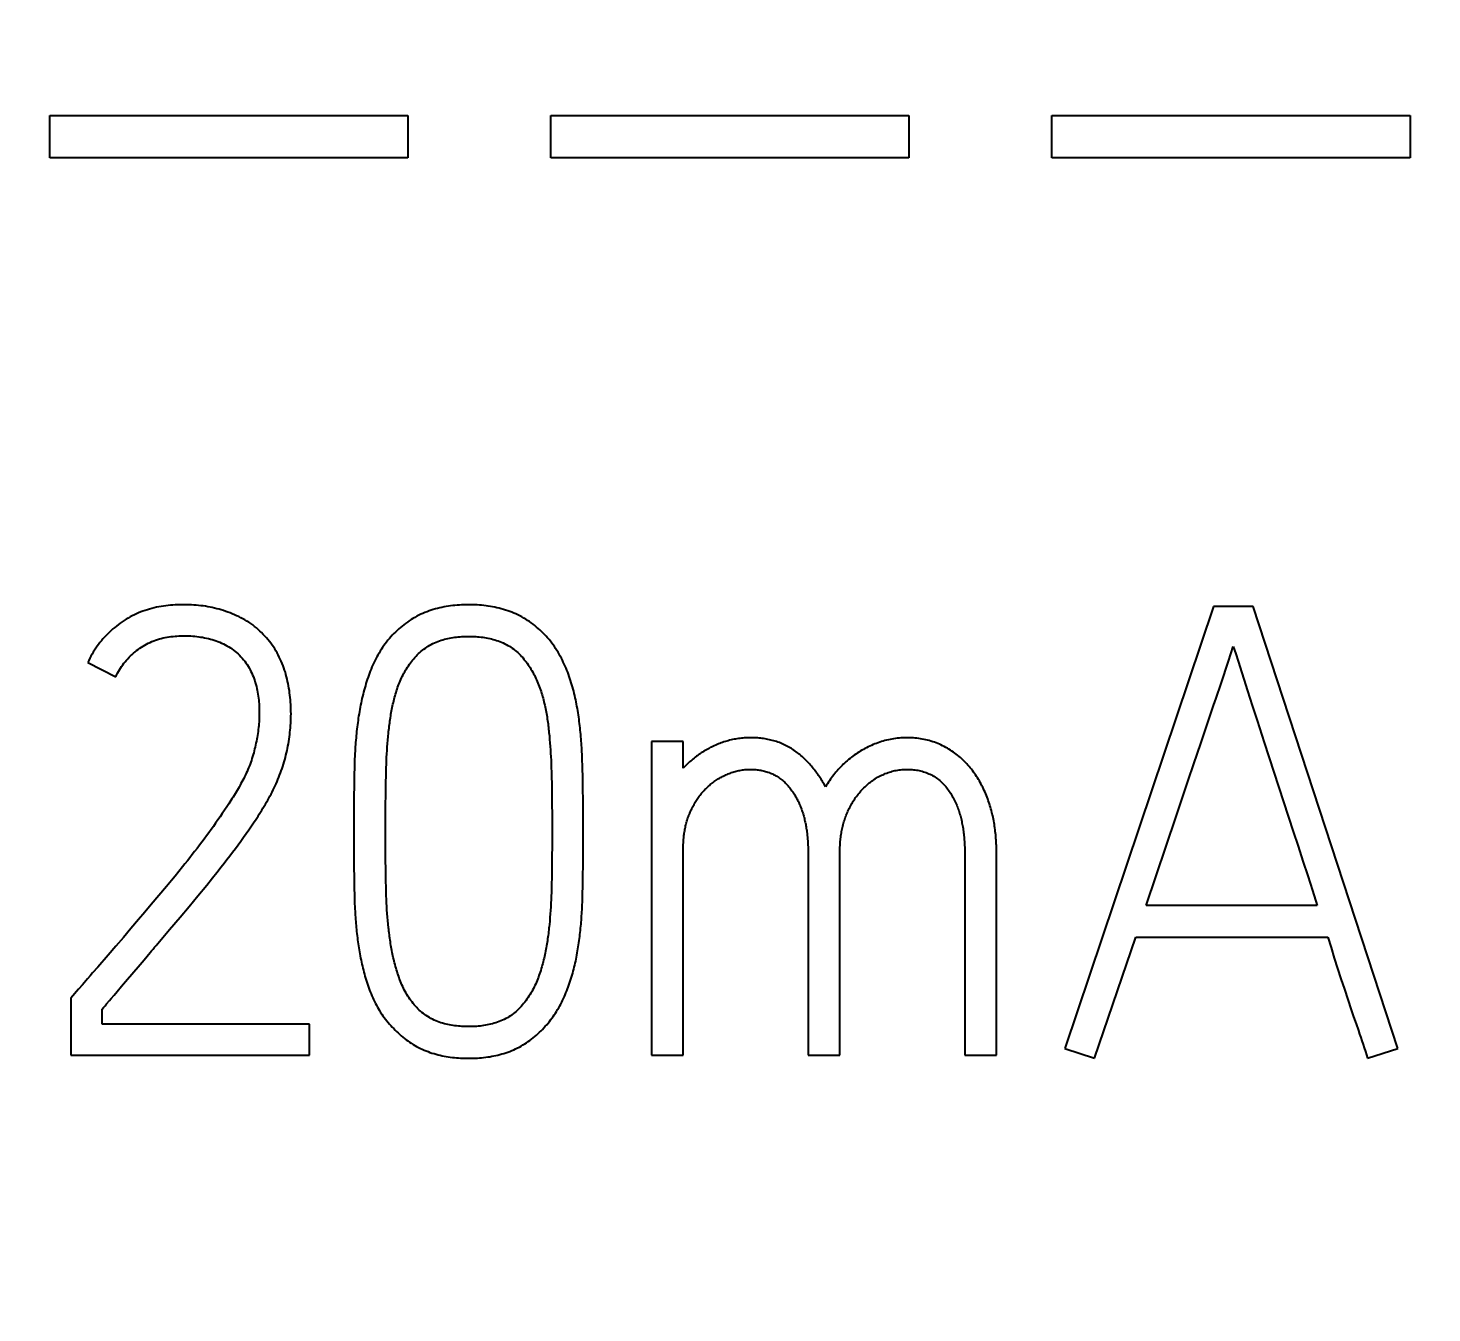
# Model space of a CAD drawing. Extents: x 0 to 420, y 0 to 297.
# Drawn here: x 135.47 to 140.8, y 157.36 to 162.24 of the extents above; entities that cross this region are included whole.
import ezdxf
from ezdxf.enums import TextEntityAlignment as Align

# ---------------------------------------------------------------- set-up
doc = ezdxf.new("R2010")
doc.units = 0
doc.header["$LTSCALE"] = 23.1
for name, color, linetype in [('10000_FRONT', 7, 'CONTINUOUS'), ('10100_DIM_FRONT', 7, 'CONTINUOUS'), ('10500_FRONT_LABELING', 7, 'CONTINUOUS')]:
    doc.layers.add(name, color=color, linetype=linetype)
doc.dimstyles.get("Standard").update_dxf_attribs({"dimtxt": 2.5, "dimasz": 2.5, "dimexe": 1.25, "dimexo": 0.625, "dimtad": 1, "dimcen": 2.5, "dimazin": 3, "dimtfac": 1, "dimtmove": 0, "dimatfit": 3})

# ---------------------------------------------------------------- blocks, each defined once
blk = doc.blocks.new('*D1')
at = {"layer": '10100_DIM_FRONT', "linetype": 'CONTINUOUS'}
for p, q in [((110.808052, 190.739389), (110.808052, 134.086548)), ((146.308052, 190.739389), (146.308052, 134.086548)), ((110.808052, 136.086548), (128.558052, 136.086548)), ((146.308052, 136.086548), (128.558052, 136.086548))]:
    blk.add_line(p, q, dxfattribs=at)
for points in [[(114.308052, 136.586548), (110.808052, 136.086548), (114.308052, 135.586548)], [(142.808052, 135.586548), (146.308052, 136.086548), (142.808052, 136.586548)]]:
    blk.add_solid(points, dxfattribs=at)
blk.add_text('35,5', height=3.5, dxfattribs=at).set_placement((124.727394, 136.961548), (134.227394, 136.961548), align=Align.FIT)

msp = doc.modelspace()

# ---------------------------------------------------------------- linework, layer by layer
at = {"layer": '10000_FRONT', "color": 7, "linetype": 'CONTINUOUS'}
for p, q in [((135.5562, 161.7461), (135.5562, 161.9064)), ((135.5562, 161.9064), (136.9146, 161.9064)), ((136.9146, 161.9064), (136.9146, 161.7461)), ((137.4569, 161.7461), (137.4569, 161.9064)), ((137.4569, 161.9064), (138.8153, 161.9064)), ((138.8153, 161.9064), (138.8153, 161.7461)), ((139.3576, 161.7461), (139.3576, 161.9064)), ((139.3576, 161.9064), (140.7161, 161.9064)), ((140.7161, 161.9064), (140.7161, 161.7461)), ((136.9146, 161.7461), (135.5562, 161.7461)), ((138.8153, 161.7461), (137.4569, 161.7461)), ((140.7161, 161.7461), (139.3576, 161.7461))]:
    msp.add_line(p, q, dxfattribs=at)
at = {"layer": '10500_FRONT_LABELING', "color": 7, "linetype": 'CONTINUOUS'}
for p, q in [((139.9702, 160.0427), (139.4067, 158.3663)), ((140.1211, 160.0427), (139.9702, 160.0427)), ((140.6705, 158.3663), (140.1211, 160.0427)), ((140.027, 159.8356), (140.0456, 159.8918)), ((135.7002, 159.8305), (135.8063, 159.7763)), ((139.9992, 159.7512), (140.027, 159.8356)), ((140.0639, 159.8357), (140.0997, 159.7231)), ((140.0997, 159.7231), (140.1177, 159.6669)), ((139.9521, 159.6107), (139.9711, 159.6668)), ((140.1177, 159.6669), (140.1358, 159.6107)), ((140.1358, 159.6107), (140.1631, 159.5264)), ((137.4498, 159.565), (137.4511, 159.5518)), ((137.4511, 159.5518), (137.4523, 159.5387)), ((136.8355, 159.4967), (136.8364, 159.5099)), ((136.8364, 159.5099), (136.8374, 159.523)), ((136.8374, 159.523), (136.8385, 159.5361)), ((136.8385, 159.5361), (136.8396, 159.5492)), ((137.4523, 159.5387), (137.4534, 159.5255)), ((137.4534, 159.5255), (137.4544, 159.5123)), ((137.4544, 159.5123), (137.4553, 159.4991)), ((137.4553, 159.4991), (137.4561, 159.4859)), ((137.8387, 159.5311), (137.8387, 158.3404)), ((137.959, 159.5311), (137.8387, 159.5311)), ((137.959, 159.4297), (137.959, 159.5311)), ((140.1631, 159.5264), (140.1997, 159.4141)), ((136.7125, 159.4607), (136.712, 159.4439)), ((136.8329, 159.4442), (136.8334, 159.4574)), ((136.8334, 159.4574), (136.834, 159.4705)), ((136.834, 159.4705), (136.8347, 159.4836)), ((136.8347, 159.4836), (136.8355, 159.4967)), ((137.4561, 159.4859), (137.4569, 159.4727)), ((137.4569, 159.4727), (137.4575, 159.4595)), ((137.4575, 159.4595), (137.458, 159.4462)), ((137.458, 159.4462), (137.4585, 159.433)), ((137.5762, 159.4582), (137.5756, 159.4748)), ((137.5768, 159.4416), (137.5762, 159.4582)), ((136.7111, 159.4104), (136.7106, 159.3769)), ((136.7115, 159.4272), (136.7111, 159.4104)), ((136.712, 159.4439), (136.7115, 159.4272)), ((136.8311, 159.3785), (136.8315, 159.3982)), ((136.8315, 159.3982), (136.832, 159.418)), ((136.832, 159.418), (136.8324, 159.4311)), ((136.8324, 159.4311), (136.8329, 159.4442)), ((137.4585, 159.433), (137.4591, 159.4131)), ((137.4591, 159.4131), (137.4596, 159.3932)), ((137.4596, 159.3932), (137.46, 159.3734)), ((137.5772, 159.4251), (137.5768, 159.4416)), ((137.5777, 159.4002), (137.5772, 159.4251)), ((137.5782, 159.367), (137.5777, 159.4002)), ((139.8758, 159.3862), (139.8948, 159.4424)), ((140.1997, 159.4141), (140.2364, 159.3019)), ((136.7106, 159.3769), (136.7098, 159.3099)), ((136.8303, 159.3259), (136.8307, 159.3522)), ((136.8307, 159.3522), (136.8311, 159.3785)), ((137.46, 159.3734), (137.4604, 159.3468)), ((137.4604, 159.3468), (137.4608, 159.3137)), ((137.579, 159.2923), (137.5782, 159.367)), ((139.8568, 159.3301), (139.8758, 159.3862)), ((136.2352, 159.2948), (136.2271, 159.2824)), ((136.2433, 159.3074), (136.2352, 159.2948)), ((136.7098, 159.3099), (136.7094, 159.2513)), ((136.8298, 159.2668), (136.83, 159.2931)), ((136.83, 159.2931), (136.8303, 159.3259)), ((137.4608, 159.3137), (137.4611, 159.2872)), ((137.4611, 159.2872), (137.4613, 159.2607)), ((137.5793, 159.2342), (137.579, 159.2923)), ((139.8284, 159.2458), (139.8568, 159.3301)), ((140.2364, 159.3019), (140.2732, 159.1896)), ((136.1937, 159.2331), (136.1851, 159.2208)), ((136.2021, 159.2453), (136.1937, 159.2331)), ((136.2105, 159.2576), (136.2021, 159.2453)), ((136.2188, 159.27), (136.2105, 159.2576)), ((136.2271, 159.2824), (136.2188, 159.27)), ((136.7094, 159.2513), (136.7093, 159.1751)), ((136.8296, 159.2405), (136.8298, 159.2668)), ((136.8296, 159.2076), (136.8296, 159.2405)), ((137.4613, 159.2607), (137.4614, 159.2341)), ((137.4614, 159.2341), (137.4615, 159.2076)), ((137.5793, 159.201), (137.5793, 159.2342)), ((139.7907, 159.1335), (139.8284, 159.2458)), ((136.1591, 159.1845), (136.1504, 159.1725)), ((136.1679, 159.1966), (136.1591, 159.1845)), ((136.1765, 159.2087), (136.1679, 159.1966)), ((136.1851, 159.2208), (136.1765, 159.2087)), ((136.2912, 159.1674), (136.3014, 159.1818)), ((136.3014, 159.1818), (136.3115, 159.1962)), ((136.3115, 159.1962), (136.3216, 159.2108)), ((136.8296, 159.1615), (136.8296, 159.2076)), ((137.4615, 159.2076), (137.4614, 159.1547)), ((137.5793, 159.1279), (137.5793, 159.201)), ((140.2732, 159.1896), (140.2916, 159.1335)), ((136.1237, 159.1368), (136.1147, 159.125)), ((136.1326, 159.1487), (136.1237, 159.1368)), ((136.1415, 159.1606), (136.1326, 159.1487)), ((136.1504, 159.1725), (136.1415, 159.1606)), ((136.26, 159.1247), (136.2705, 159.1389)), ((136.2705, 159.1389), (136.2809, 159.1531)), ((136.2809, 159.1531), (136.2912, 159.1674)), ((136.7093, 159.1751), (136.7094, 159.1205)), ((136.8296, 159.1345), (136.8296, 159.1615)), ((136.8298, 159.1075), (136.8296, 159.1345)), ((137.4613, 159.1275), (137.4612, 159.1004)), ((137.4614, 159.1547), (137.4613, 159.1275)), ((137.5789, 159.0729), (137.5793, 159.1279)), ((139.7531, 159.0211), (139.7907, 159.1335)), ((140.2916, 159.1335), (140.3098, 159.0773)), ((136.0782, 159.0781), (136.0689, 159.0664)), ((136.0874, 159.0897), (136.0782, 159.0781)), ((136.0965, 159.1014), (136.0874, 159.0897)), ((136.1056, 159.1132), (136.0965, 159.1014)), ((136.1147, 159.125), (136.1056, 159.1132)), ((136.2173, 159.0687), (136.2281, 159.0826)), ((136.2281, 159.0826), (136.2388, 159.0966)), ((136.2388, 159.0966), (136.2495, 159.1106)), ((136.2495, 159.1106), (136.26, 159.1247)), ((136.7094, 159.1205), (136.7098, 159.0659)), ((136.83, 159.0805), (136.8298, 159.1075)), ((136.8304, 159.0467), (136.83, 159.0805)), ((137.4609, 159.0732), (137.4605, 159.0392)), ((137.4612, 159.1004), (137.4609, 159.0732)), ((137.5782, 159.0101), (137.5789, 159.0729)), ((137.959, 158.3404), (137.959, 159.1232)), ((138.4329, 159.1137), (138.4329, 158.3404)), ((138.5531, 158.3404), (138.5531, 159.109)), ((139.027, 159.1145), (139.0271, 158.3404)), ((139.1473, 158.3404), (139.1473, 159.1158)), ((140.3098, 159.0773), (140.3279, 159.0211)), ((136.0315, 159.0203), (136.0173, 159.0031)), ((136.0456, 159.0376), (136.0315, 159.0203)), ((136.0596, 159.0549), (136.0456, 159.0376)), ((136.0689, 159.0664), (136.0596, 159.0549)), ((136.1736, 159.0136), (136.1901, 159.0342)), ((136.1901, 159.0342), (136.2065, 159.0549)), ((136.2065, 159.0549), (136.2173, 159.0687)), ((136.7098, 159.0659), (136.7105, 159.0036)), ((136.8308, 159.0197), (136.8304, 159.0467)), ((136.8312, 158.9994), (136.8308, 159.0197)), ((137.4605, 159.0392), (137.4601, 159.0121)), ((139.7155, 158.9086), (139.7531, 159.0211)), ((140.3279, 159.0211), (140.346, 158.9649)), ((135.9983, 158.9803), (135.9697, 158.9461)), ((136.0173, 159.0031), (135.9983, 158.9803)), ((136.118, 158.9453), (136.1514, 158.9862)), ((136.1514, 158.9862), (136.1736, 159.0136)), ((136.7105, 159.0036), (136.711, 158.9724)), ((136.711, 158.9724), (136.7115, 158.9491)), ((136.8316, 158.9792), (136.8312, 158.9994)), ((136.8322, 158.9589), (136.8316, 158.9792)), ((137.4592, 158.9714), (137.4588, 158.9578)), ((137.4597, 158.9917), (137.4592, 158.9714)), ((137.4601, 159.0121), (137.4597, 158.9917)), ((137.5773, 158.9552), (137.5777, 158.9787)), ((137.5777, 158.9787), (137.5782, 159.0101)), ((135.941, 158.912), (135.9171, 158.8836)), ((135.9697, 158.9461), (135.941, 158.912)), ((136.0844, 158.9046), (136.118, 158.9453)), ((136.7115, 158.9491), (136.712, 158.9335)), ((136.712, 158.9335), (136.7125, 158.9179)), ((136.7125, 158.9179), (136.7131, 158.9024)), ((136.8326, 158.9454), (136.8322, 158.9589)), ((136.8331, 158.9319), (136.8326, 158.9454)), ((136.8337, 158.9184), (136.8331, 158.9319)), ((136.8344, 158.905), (136.8337, 158.9184)), ((137.4572, 158.9171), (137.4565, 158.9035)), ((137.4578, 158.9307), (137.4572, 158.9171)), ((137.4584, 158.9442), (137.4578, 158.9307)), ((137.4588, 158.9578), (137.4584, 158.9442)), ((137.5764, 158.9238), (137.5769, 158.9395)), ((137.5769, 158.9395), (137.5773, 158.9552)), ((140.346, 158.9649), (140.364, 158.9086)), ((135.9171, 158.8836), (135.893, 158.8553)), ((136.0108, 158.8169), (136.0505, 158.864)), ((136.0505, 158.864), (136.0844, 158.9046)), ((136.8352, 158.8915), (136.8344, 158.905)), ((136.8362, 158.878), (136.8352, 158.8915)), ((136.8372, 158.8646), (136.8362, 158.878)), ((136.8384, 158.8511), (136.8372, 158.8646)), ((137.4536, 158.8629), (137.4525, 158.8494)), ((137.4547, 158.8764), (137.4536, 158.8629)), ((137.4557, 158.89), (137.4547, 158.8764)), ((137.4565, 158.9035), (137.4557, 158.89)), ((140.364, 158.9086), (139.7155, 158.9086)), ((135.8641, 158.8214), (135.8352, 158.7875)), ((135.893, 158.8553), (135.8641, 158.8214)), ((136.8397, 158.8377), (136.8384, 158.8511)), ((136.841, 158.8242), (136.8397, 158.8377)), ((135.8062, 158.7537), (135.777, 158.7199)), ((135.8352, 158.7875), (135.8062, 158.7537)), ((139.5198, 158.3286), (139.6755, 158.7884)), ((139.6755, 158.7884), (140.404, 158.7884)), ((140.404, 158.7884), (140.4164, 158.7488)), ((135.891, 158.6761), (135.9138, 158.7029)), ((135.9138, 158.7029), (135.9252, 158.7163)), ((140.4164, 158.7488), (140.4288, 158.7092)), ((140.4288, 158.7092), (140.4414, 158.6697)), ((135.7187, 158.6525), (135.709, 158.6413)), ((135.8511, 158.6291), (135.891, 158.6761)), ((140.4414, 158.6697), (140.4542, 158.6302)), ((135.709, 158.6413), (135.6992, 158.63)), ((135.8112, 158.5821), (135.8283, 158.6022)), ((135.8283, 158.6022), (135.8511, 158.6291)), ((140.4542, 158.6302), (140.4671, 158.5908)), ((135.6652, 158.5907), (135.6365, 158.5573)), ((135.6365, 158.5573), (135.6365, 158.3404)), ((135.7885, 158.5552), (135.7999, 158.5686)), ((135.7999, 158.5686), (135.8112, 158.5821)), ((140.4671, 158.5908), (140.4801, 158.5514)), ((140.4801, 158.5514), (140.4934, 158.5121)), ((135.7544, 158.4583), (135.7544, 158.5149)), ((140.4934, 158.5121), (140.5023, 158.4859)), ((140.5023, 158.4859), (140.5113, 158.4598)), ((136.5419, 158.4583), (135.7544, 158.4583)), ((136.5419, 158.3404), (136.5419, 158.4583)), ((140.5113, 158.4598), (140.5204, 158.4337)), ((135.6365, 158.3404), (136.5419, 158.3404)), ((137.8387, 158.3404), (137.959, 158.3404)), ((138.4329, 158.3404), (138.5531, 158.3404)), ((139.0271, 158.3404), (139.1473, 158.3404)), ((139.4067, 158.3663), (139.5198, 158.3286)), ((140.5549, 158.3286), (140.6705, 158.3663))]:
    msp.add_line(p, q, dxfattribs=at)
for points in [[(136.3114, 159.983), (136.304, 159.9876), (136.2964, 159.9921), (136.2887, 159.9964), (136.2809, 160.0005), (136.273, 160.0045), (136.2649, 160.0082), (136.2568, 160.0118), (136.2485, 160.0152), (136.2402, 160.0185), (136.2319, 160.0216), (136.2235, 160.0245), (136.2151, 160.0273), (136.2067, 160.0299), (136.1982, 160.0324), (136.1897, 160.0347), (136.1811, 160.0368), (136.1725, 160.0388), (136.1639, 160.0407), (136.1552, 160.0423), (136.1465, 160.0437), (136.1377, 160.045), (136.1289, 160.0461), (136.1201, 160.0471), (136.1112, 160.0479), (136.1023, 160.0485), (136.0934, 160.049), (136.0845, 160.0494), (136.0756, 160.0497), (136.0667, 160.0498), (136.0578, 160.0498), (136.0489, 160.0497), (136.0401, 160.0494), (136.0312, 160.049), (136.0224, 160.0484), (136.0136, 160.0477), (136.0048, 160.0468), (135.996, 160.0458), (135.9872, 160.0446), (135.9784, 160.0432), (135.9696, 160.0417), (135.9609, 160.0399), (135.9522, 160.038), (135.9435, 160.0359), (135.9348, 160.0335), (135.9263, 160.031), (135.9178, 160.0283), (135.9094, 160.0253), (135.9012, 160.0222), (135.893, 160.0188), (135.8849, 160.0153), (135.8769, 160.0115), (135.8689, 160.0076), (135.8611, 160.0034), (135.8534, 159.9991), (135.8457, 159.9945), (135.8381, 159.9897), (135.8307, 159.9848), (135.8234, 159.9797), (135.8162, 159.9744), (135.8091, 159.969), (135.8022, 159.9634), (135.7955, 159.9577), (135.7889, 159.9518), (135.7824, 159.9458), (135.7761, 159.9396), (135.7699, 159.9333), (135.7638, 159.9268), (135.7579, 159.9201), (135.7521, 159.9134), (135.7465, 159.9064), (135.741, 159.8993), (135.7358, 159.8921), (135.7306, 159.8848), (135.7257, 159.8774), (135.721, 159.8699), (135.7164, 159.8623), (135.7121, 159.8545), (135.7079, 159.8466), (135.7039, 159.8386), (135.7002, 159.8305)], [(137.5756, 159.4748), (137.5752, 159.483), (137.5748, 159.4913), (137.5744, 159.4996), (137.5739, 159.5079), (137.5734, 159.5161), (137.5728, 159.5244), (137.5722, 159.5326), (137.5715, 159.5409), (137.5708, 159.5491), (137.5701, 159.5574), (137.5693, 159.5656), (137.5685, 159.5739), (137.5676, 159.5821), (137.5667, 159.5904), (137.5657, 159.5986), (137.5647, 159.6068), (137.5637, 159.615), (137.5625, 159.6233), (137.5613, 159.6315), (137.5601, 159.6397), (137.5588, 159.6479), (137.5574, 159.6561), (137.556, 159.6643), (137.5544, 159.6725), (137.5528, 159.6807), (137.5511, 159.6888), (137.5494, 159.697), (137.5475, 159.7052), (137.5455, 159.7133), (137.5435, 159.7215), (137.5413, 159.7296), (137.5391, 159.7378), (137.5367, 159.7459), (137.5343, 159.7539), (137.5318, 159.762), (137.5292, 159.77), (137.5264, 159.778), (137.5236, 159.7859), (137.5207, 159.7938), (137.5176, 159.8016), (137.5145, 159.8094), (137.5112, 159.8171), (137.5078, 159.8248), (137.5042, 159.8324), (137.5005, 159.84), (137.4967, 159.8475), (137.4926, 159.8549), (137.4885, 159.8622), (137.4841, 159.8695), (137.4796, 159.8767), (137.475, 159.8838), (137.4702, 159.8908), (137.4653, 159.8976), (137.4603, 159.9043), (137.4551, 159.911), (137.4499, 159.9175), (137.4445, 159.9239), (137.4389, 159.9302), (137.4333, 159.9363), (137.4274, 159.9424), (137.4215, 159.9483), (137.4154, 159.954), (137.4092, 159.9597), (137.4028, 159.9652), (137.3962, 159.9706), (137.3895, 159.9759), (137.3827, 159.9809), (137.3758, 159.9858), (137.3687, 159.9905), (137.3616, 159.9951), (137.3544, 159.9994), (137.3471, 160.0035), (137.3397, 160.0074), (137.3322, 160.0112), (137.3246, 160.0147), (137.3169, 160.0181), (137.3092, 160.0213), (137.3013, 160.0243), (137.2933, 160.0271), (137.2853, 160.0297), (137.2772, 160.0322), (137.269, 160.0345), (137.2608, 160.0367), (137.2525, 160.0386), (137.2442, 160.0404), (137.236, 160.042), (137.2277, 160.0435), (137.2193, 160.0447), (137.211, 160.0459), (137.2027, 160.0468), (137.1943, 160.0477), (137.1859, 160.0484), (137.1775, 160.0489), (137.1691, 160.0493), (137.1607, 160.0496), (137.1523, 160.0498), (137.1438, 160.0498), (137.1354, 160.0497), (137.1269, 160.0495), (137.1184, 160.0492), (137.11, 160.0487), (137.1015, 160.0481), (137.0931, 160.0473), (137.0847, 160.0464), (137.0764, 160.0454), (137.0681, 160.0442), (137.0598, 160.0429), (137.0516, 160.0414), (137.0434, 160.0397), (137.0352, 160.0379), (137.0271, 160.0359), (137.019, 160.0337), (137.011, 160.0314), (137.003, 160.0289), (136.9951, 160.0262), (136.9872, 160.0233), (136.9793, 160.0202), (136.9715, 160.017), (136.9637, 160.0135), (136.956, 160.0098), (136.9485, 160.0059), (136.941, 160.0019), (136.9337, 159.9977), (136.9265, 159.9933), (136.9195, 159.9887), (136.9125, 159.9839), (136.9057, 159.979), (136.899, 159.9739), (136.8924, 159.9687), (136.886, 159.9633), (136.8796, 159.9577), (136.8734, 159.952), (136.8673, 159.9461), (136.8613, 159.94), (136.8555, 159.9338), (136.8498, 159.9276), (136.8442, 159.9212), (136.8388, 159.9147), (136.8336, 159.9081), (136.8285, 159.9014), (136.8235, 159.8946), (136.8187, 159.8877), (136.814, 159.8807), (136.8094, 159.8736), (136.805, 159.8664), (136.8007, 159.859), (136.7966, 159.8516), (136.7926, 159.8441), (136.7888, 159.8365), (136.7852, 159.8289), (136.7816, 159.8212), (136.7783, 159.8135), (136.775, 159.8058), (136.7719, 159.798), (136.7689, 159.7901), (136.7661, 159.7823), (136.7633, 159.7744), (136.7606, 159.7664), (136.758, 159.7585), (136.7555, 159.7505), (136.7531, 159.7424), (136.7508, 159.7344), (136.7485, 159.7263), (136.7464, 159.7182), (136.7443, 159.7101), (136.7423, 159.7019)], [(136.3216, 159.2108), (136.3265, 159.2181), (136.3314, 159.2254), (136.3363, 159.2327), (136.3412, 159.2401), (136.346, 159.2475), (136.3508, 159.255), (136.3555, 159.2625), (136.3602, 159.27), (136.3648, 159.2775), (136.3694, 159.2851), (136.3739, 159.2927), (136.3783, 159.3003), (136.3827, 159.308), (136.387, 159.3157), (136.3912, 159.3234), (136.3954, 159.3312), (136.3994, 159.339), (136.4033, 159.3468), (136.4072, 159.3547), (136.4109, 159.3627), (136.4146, 159.3707), (136.4181, 159.3787), (136.4216, 159.3868), (136.4249, 159.3949), (136.4281, 159.4031), (136.4312, 159.4113), (136.4343, 159.4195), (136.4372, 159.4278), (136.44, 159.4362), (136.4427, 159.4446), (136.4452, 159.4531), (136.4476, 159.4616), (136.4499, 159.4702), (136.452, 159.4788), (136.4541, 159.4875), (136.456, 159.4961), (136.4578, 159.5048), (136.4595, 159.5135), (136.4611, 159.5222), (136.4625, 159.5308), (136.4639, 159.5395), (136.4651, 159.5482), (136.4662, 159.557), (136.4672, 159.5657), (136.4681, 159.5744), (136.4689, 159.5832), (136.4695, 159.5919), (136.4701, 159.6007), (136.4705, 159.6094), (136.4709, 159.6182), (136.4711, 159.627), (136.4712, 159.6358), (136.4711, 159.6446), (136.471, 159.6534), (136.4707, 159.6622), (136.4703, 159.6711), (136.4697, 159.6799), (136.469, 159.6888), (136.4681, 159.6976), (136.4672, 159.7065), (136.466, 159.7153), (136.4648, 159.7241), (136.4634, 159.7329), (136.4619, 159.7416), (136.4602, 159.7503), (136.4584, 159.759), (136.4565, 159.7676), (136.4544, 159.7762), (136.4521, 159.7848), (136.4497, 159.7933), (136.447, 159.8017), (136.4442, 159.8102), (136.4411, 159.8185), (136.4378, 159.8268), (136.4343, 159.8351), (136.4306, 159.8432), (136.4267, 159.8512), (136.4227, 159.8591), (136.4184, 159.8669), (136.414, 159.8745), (136.4095, 159.882), (136.4047, 159.8894), (136.3997, 159.8967), (136.3945, 159.9038), (136.389, 159.9107), (136.3834, 159.9176), (136.3776, 159.9243), (136.3717, 159.9309), (136.3656, 159.9374), (136.3593, 159.9438), (136.3529, 159.95), (136.3464, 159.9561), (136.3397, 159.962), (136.3329, 159.9676), (136.3259, 159.973), (136.3188, 159.9781), (136.3114, 159.983)], [(135.8063, 159.7763), (135.8095, 159.7831), (135.813, 159.7898), (135.8167, 159.7964), (135.8205, 159.8029), (135.8245, 159.8092), (135.8287, 159.8154), (135.833, 159.8215), (135.8375, 159.8275), (135.8422, 159.8334), (135.8471, 159.8391), (135.8521, 159.8448), (135.8573, 159.8503), (135.8626, 159.8557), (135.8681, 159.8609), (135.8737, 159.8659), (135.8794, 159.8708), (135.8853, 159.8755), (135.8912, 159.88), (135.8973, 159.8844), (135.9035, 159.8886), (135.9099, 159.8926), (135.9163, 159.8965), (135.9229, 159.9002), (135.9297, 159.9037), (135.9365, 159.907), (135.9434, 159.91), (135.9504, 159.9129), (135.9575, 159.9155), (135.9646, 159.9179), (135.9718, 159.9201), (135.979, 159.922), (135.9863, 159.9238), (135.9937, 159.9254), (136.0011, 159.9267), (136.0085, 159.9279), (136.016, 159.929), (136.0235, 159.9298), (136.0311, 159.9306), (136.0386, 159.9311), (136.0461, 159.9315), (136.0536, 159.9318), (136.0611, 159.9319), (136.0686, 159.932), (136.0761, 159.9318), (136.0836, 159.9316), (136.0911, 159.9312), (136.0985, 159.9307), (136.106, 159.9301), (136.1134, 159.9293), (136.1209, 159.9284), (136.1283, 159.9273), (136.1358, 159.9261), (136.1432, 159.9247), (136.1506, 159.9231), (136.158, 159.9214), (136.1653, 159.9194), (136.1726, 159.9174), (136.1798, 159.9151), (136.1869, 159.9127), (136.194, 159.9101), (136.201, 159.9073), (136.2079, 159.9044), (136.2147, 159.9012), (136.2215, 159.8978), (136.2281, 159.8941), (136.2347, 159.8903), (136.2411, 159.8862), (136.2473, 159.8819), (136.2534, 159.8775), (136.2593, 159.8728), (136.265, 159.868), (136.2705, 159.863), (136.2759, 159.8578), (136.2811, 159.8524), (136.2862, 159.8468), (136.291, 159.841), (136.2957, 159.8351), (136.3002, 159.8289), (136.3044, 159.8227), (136.3085, 159.8163), (136.3123, 159.8098), (136.3159, 159.8032), (136.3193, 159.7965), (136.3226, 159.7897), (136.3256, 159.7829), (136.3285, 159.7759), (136.3311, 159.7688), (136.3336, 159.7616), (136.3358, 159.7544), (136.3379, 159.7471), (136.3397, 159.7398), (136.3414, 159.7325), (136.3429, 159.7252), (136.3443, 159.7179), (136.3455, 159.7105), (136.3466, 159.7031), (136.3476, 159.6957), (136.3485, 159.6882), (136.3492, 159.6807), (136.3498, 159.6733), (136.3503, 159.6658), (136.3506, 159.6582), (136.3508, 159.6507), (136.3509, 159.6431), (136.3509, 159.6356), (136.3508, 159.6281), (136.3505, 159.6206), (136.3502, 159.6131), (136.3498, 159.6056), (136.3492, 159.5982), (136.3486, 159.5907), (136.3478, 159.5833), (136.347, 159.5759), (136.346, 159.5685), (136.345, 159.5611), (136.3438, 159.5538), (136.3426, 159.5464), (136.3412, 159.5391), (136.3398, 159.5318), (136.3383, 159.5245), (136.3367, 159.5172), (136.335, 159.5099), (136.3332, 159.5026), (136.3314, 159.4953), (136.3295, 159.4881), (136.3274, 159.4809), (136.3253, 159.4736), (136.3231, 159.4664), (136.3208, 159.4593), (136.3183, 159.4522), (136.3158, 159.4451), (136.3131, 159.4381), (136.3104, 159.4312), (136.3075, 159.4243), (136.3046, 159.4175), (136.3015, 159.4107), (136.2983, 159.404), (136.2951, 159.3973), (136.2918, 159.3907), (136.2884, 159.3841), (136.2849, 159.3776), (136.2814, 159.371), (136.2778, 159.3646), (136.2741, 159.3581), (136.2704, 159.3517), (136.2667, 159.3453), (136.2629, 159.3389), (136.259, 159.3326), (136.2551, 159.3262), (136.2512, 159.3199), (136.2473, 159.3136), (136.2433, 159.3074)], [(136.8396, 159.5492), (136.8409, 159.5623), (136.8416, 159.5689), (136.8423, 159.5754), (136.843, 159.582), (136.8438, 159.5885), (136.8446, 159.595), (136.8455, 159.6016), (136.8464, 159.6081), (136.8473, 159.6146), (136.8483, 159.6212), (136.8493, 159.6277), (136.8504, 159.6341), (136.8515, 159.6406), (136.8527, 159.6471), (136.8539, 159.6535), (136.8552, 159.6599), (136.8566, 159.6663), (136.858, 159.6727), (136.8595, 159.6791), (136.861, 159.6854), (136.8626, 159.6917), (136.8643, 159.6981), (136.866, 159.7043), (136.8678, 159.7106), (136.8696, 159.7169), (136.8716, 159.7231), (136.8736, 159.7293), (136.8757, 159.7355), (136.8779, 159.7417), (136.8802, 159.7478), (136.8825, 159.7539), (136.885, 159.76), (136.8876, 159.766), (136.8903, 159.772), (136.8931, 159.778), (136.8961, 159.7839), (136.8992, 159.7898), (136.9024, 159.7956), (136.9058, 159.8014), (136.9092, 159.8071), (136.9128, 159.8128), (136.9165, 159.8183), (136.9203, 159.8238), (136.9243, 159.8291), (136.9283, 159.8344), (136.9325, 159.8396), (136.9368, 159.8447), (136.9412, 159.8497), (136.9457, 159.8546), (136.9503, 159.8594), (136.9551, 159.8641), (136.96, 159.8686), (136.9651, 159.873), (136.9702, 159.8773), (136.9755, 159.8814), (136.9808, 159.8854), (136.9863, 159.8891), (136.9919, 159.8927), (136.9976, 159.8962), (137.0034, 159.8994), (137.0094, 159.9025), (137.0154, 159.9053), (137.0216, 159.908), (137.0279, 159.9105), (137.0341, 159.9128), (137.0405, 159.9149), (137.0468, 159.9168), (137.0532, 159.9186), (137.0597, 159.9202), (137.0662, 159.9217), (137.0727, 159.9231), (137.0793, 159.9243), (137.0858, 159.9253), (137.0925, 159.9263), (137.0991, 159.9271), (137.1058, 159.9278), (137.1125, 159.9284), (137.1191, 159.9288), (137.1258, 159.9292), (137.1325, 159.9294), (137.1391, 159.9295), (137.1458, 159.9296), (137.1524, 159.9295), (137.159, 159.9294), (137.1657, 159.9291), (137.1723, 159.9287), (137.1789, 159.9283), (137.1855, 159.9277), (137.1921, 159.927), (137.1987, 159.9261), (137.2052, 159.9252), (137.2118, 159.9241), (137.2183, 159.9228), (137.2249, 159.9215), (137.2314, 159.9199), (137.2379, 159.9182), (137.2444, 159.9164), (137.2508, 159.9143), (137.2572, 159.9122), (137.2634, 159.9098), (137.2696, 159.9073), (137.2758, 159.9046), (137.2818, 159.9018), (137.2878, 159.8988), (137.2936, 159.8956), (137.2994, 159.8922), (137.3051, 159.8886), (137.3107, 159.8848), (137.3161, 159.8808), (137.3215, 159.8767), (137.3266, 159.8725), (137.3316, 159.8681), (137.3365, 159.8635), (137.3412, 159.8588), (137.3457, 159.8539), (137.3501, 159.8489), (137.3544, 159.8438), (137.3586, 159.8385), (137.3626, 159.8332), (137.3666, 159.8277), (137.3704, 159.8222), (137.3742, 159.8167), (137.3778, 159.8111), (137.3813, 159.8054), (137.3847, 159.7997), (137.388, 159.7939), (137.3912, 159.7881), (137.3942, 159.7822), (137.3972, 159.7763), (137.4001, 159.7703), (137.4028, 159.7642), (137.4055, 159.7581), (137.408, 159.7519), (137.4105, 159.7457), (137.4129, 159.7395), (137.4151, 159.7332), (137.4173, 159.7269), (137.4195, 159.7205), (137.4215, 159.7142), (137.4235, 159.7078), (137.4253, 159.7014), (137.4271, 159.695), (137.4289, 159.6885), (137.4305, 159.6821), (137.4321, 159.6757)], [(140.0456, 159.8918), (140.0548, 159.8638), (140.0639, 159.8357)], [(139.9711, 159.6668), (139.9805, 159.6949), (139.9992, 159.7512)], [(136.7423, 159.7019), (136.7404, 159.6937), (136.7385, 159.6855), (136.7368, 159.6773), (136.7351, 159.669), (136.7335, 159.6607), (136.732, 159.6524), (136.7305, 159.6441), (136.7291, 159.6358), (136.7278, 159.6275), (136.7265, 159.6192), (136.7253, 159.6108), (136.7242, 159.6025), (136.7231, 159.5942), (136.7221, 159.5859), (136.7211, 159.5775), (136.7202, 159.5692), (136.7193, 159.5609), (136.7185, 159.5525), (136.7177, 159.5442), (136.717, 159.5358), (136.7163, 159.5275), (136.7157, 159.5192), (136.7151, 159.5108), (136.7146, 159.5025), (136.7141, 159.4941), (136.7136, 159.4857), (136.7132, 159.4774), (136.7125, 159.4607)], [(137.4321, 159.6757), (137.4336, 159.6692), (137.435, 159.6628), (137.4364, 159.6563), (137.4377, 159.6498), (137.4389, 159.6433), (137.4401, 159.6368), (137.4412, 159.6303), (137.4423, 159.6238), (137.4433, 159.6173), (137.4443, 159.6108), (137.4452, 159.6043), (137.4461, 159.5977), (137.4469, 159.5912), (137.4477, 159.5846), (137.4484, 159.5781), (137.4491, 159.5715), (137.4498, 159.565)], [(139.8948, 159.4424), (139.9235, 159.5265), (139.9521, 159.6107)], [(138.4989, 159.359), (138.4962, 159.3639), (138.4934, 159.3688), (138.4905, 159.3736), (138.4876, 159.3785), (138.4847, 159.3832), (138.4817, 159.388), (138.4786, 159.3927), (138.4755, 159.3973), (138.4724, 159.402), (138.4692, 159.4065), (138.4659, 159.4111), (138.4626, 159.4156), (138.4592, 159.42), (138.4558, 159.4244), (138.4523, 159.4288), (138.4487, 159.4331), (138.4451, 159.4374), (138.4414, 159.4416), (138.4377, 159.4458), (138.4339, 159.4499), (138.43, 159.454), (138.4261, 159.458), (138.4221, 159.462), (138.418, 159.4659), (138.4138, 159.4698), (138.4096, 159.4735), (138.4054, 159.4773), (138.4011, 159.4809), (138.3967, 159.4844), (138.3923, 159.4879), (138.3878, 159.4913), (138.3832, 159.4945), (138.3786, 159.4977), (138.374, 159.5008), (138.3692, 159.5038), (138.3644, 159.5068), (138.3596, 159.5096), (138.3546, 159.5123), (138.3496, 159.5149), (138.3446, 159.5174), (138.3394, 159.5199), (138.3342, 159.5222), (138.329, 159.5244), (138.3237, 159.5264), (138.3185, 159.5284), (138.3131, 159.5302), (138.3078, 159.5319), (138.3024, 159.5335), (138.297, 159.535), (138.2916, 159.5363), (138.2861, 159.5376), (138.2806, 159.5388), (138.2751, 159.5399), (138.2696, 159.5408), (138.264, 159.5417), (138.2584, 159.5425), (138.2528, 159.5432), (138.2471, 159.5438), (138.2415, 159.5442), (138.2359, 159.5446), (138.2302, 159.5449), (138.2246, 159.5451), (138.2189, 159.5452), (138.2133, 159.5452), (138.2077, 159.5452), (138.202, 159.545), (138.1964, 159.5447), (138.1908, 159.5444), (138.1852, 159.5439), (138.1796, 159.5434), (138.174, 159.5427), (138.1684, 159.542), (138.1628, 159.5411), (138.1573, 159.5402), (138.1517, 159.5391), (138.1461, 159.5379), (138.1406, 159.5367), (138.1351, 159.5353), (138.1297, 159.5339), (138.1243, 159.5324), (138.1189, 159.5308), (138.1135, 159.529), (138.1082, 159.5273), (138.1029, 159.5254), (138.0977, 159.5234), (138.0924, 159.5214), (138.0872, 159.5193), (138.0821, 159.517), (138.077, 159.5148), (138.0719, 159.5124), (138.0668, 159.5099), (138.0618, 159.5074), (138.0568, 159.5048), (138.0518, 159.5021), (138.0469, 159.4993), (138.042, 159.4964), (138.0371, 159.4935), (138.0324, 159.4905), (138.0276, 159.4874), (138.023, 159.4843), (138.0184, 159.4811), (138.0138, 159.4778), (138.0093, 159.4745), (138.0048, 159.4711), (138.0004, 159.4676), (137.996, 159.4641), (137.9917, 159.4605), (137.9875, 159.4569), (137.9833, 159.4532), (137.9791, 159.4494), (137.975, 159.4456), (137.9709, 159.4417), (137.9669, 159.4378), (137.9629, 159.4338), (137.959, 159.4297)], [(139.1473, 159.1158), (139.1472, 159.1226), (139.147, 159.1293), (139.1468, 159.1361), (139.1466, 159.1428), (139.1462, 159.1495), (139.1459, 159.1562), (139.1454, 159.1629), (139.1449, 159.1696), (139.1443, 159.1763), (139.1436, 159.1829), (139.1429, 159.1896), (139.1421, 159.1962), (139.1412, 159.2028), (139.1403, 159.2095), (139.1392, 159.2161), (139.1381, 159.2227), (139.137, 159.2292), (139.1357, 159.2358), (139.1344, 159.2423), (139.133, 159.2489), (139.1315, 159.2554), (139.1299, 159.2619), (139.1282, 159.2684), (139.1265, 159.2749), (139.1246, 159.2813), (139.1227, 159.2878), (139.1207, 159.2942), (139.1186, 159.3007), (139.1163, 159.3071), (139.114, 159.3134), (139.1117, 159.3198), (139.1092, 159.3261), (139.1066, 159.3324), (139.1039, 159.3387), (139.1012, 159.3449), (139.0983, 159.351), (139.0954, 159.3571), (139.0923, 159.3631), (139.0892, 159.3691), (139.086, 159.375), (139.0826, 159.3809), (139.0792, 159.3867), (139.0757, 159.3924), (139.072, 159.3981), (139.0683, 159.4038), (139.0644, 159.4093), (139.0605, 159.4149), (139.0564, 159.4203), (139.0522, 159.4257), (139.0479, 159.431), (139.0435, 159.4362), (139.0391, 159.4413), (139.0345, 159.4463), (139.0299, 159.4513), (139.0251, 159.4561), (139.0203, 159.4608), (139.0154, 159.4654), (139.0104, 159.4698), (139.0053, 159.4742), (139.0001, 159.4785), (138.9948, 159.4826), (138.9894, 159.4867), (138.9839, 159.4906), (138.9784, 159.4944), (138.9727, 159.4981), (138.9669, 159.5017), (138.9611, 159.5052), (138.9551, 159.5085), (138.949, 159.5117), (138.9429, 159.5148), (138.9368, 159.5177), (138.9306, 159.5205), (138.9243, 159.5231), (138.918, 159.5256), (138.9117, 159.5279), (138.9053, 159.5301), (138.8988, 159.5321), (138.8923, 159.534), (138.8858, 159.5358), (138.8792, 159.5373), (138.8726, 159.5388), (138.8659, 159.5401), (138.8592, 159.5412), (138.8524, 159.5423), (138.8456, 159.5431), (138.8388, 159.5438), (138.832, 159.5444), (138.8252, 159.5448), (138.8184, 159.5451), (138.8116, 159.5452), (138.8048, 159.5452), (138.798, 159.5451), (138.7912, 159.5448), (138.7844, 159.5444), (138.7777, 159.5438), (138.7709, 159.5431), (138.7641, 159.5423), (138.7573, 159.5413), (138.7506, 159.5402), (138.7438, 159.5389), (138.7372, 159.5375), (138.7305, 159.5359), (138.7239, 159.5343), (138.7174, 159.5324), (138.7109, 159.5305), (138.7045, 159.5284), (138.6981, 159.5262), (138.6917, 159.5238), (138.6854, 159.5214), (138.6791, 159.5188), (138.6729, 159.5161), (138.6667, 159.5133), (138.6605, 159.5103), (138.6544, 159.5073), (138.6484, 159.5041), (138.6424, 159.5008), (138.6365, 159.4974), (138.6306, 159.4939), (138.6249, 159.4903), (138.6192, 159.4866), (138.6135, 159.4828), (138.608, 159.4789), (138.6025, 159.475), (138.5971, 159.4709), (138.5918, 159.4667), (138.5865, 159.4624), (138.5814, 159.458), (138.5763, 159.4535), (138.5712, 159.449), (138.5663, 159.4443), (138.5614, 159.4395), (138.5567, 159.4346), (138.552, 159.4297), (138.5473, 159.4246), (138.5428, 159.4195), (138.5384, 159.4143), (138.534, 159.4091), (138.5298, 159.4038), (138.5256, 159.3984), (138.5216, 159.393), (138.5176, 159.3875), (138.5137, 159.3819), (138.5099, 159.3763), (138.5061, 159.3706), (138.5025, 159.3648), (138.4989, 159.359)], [(137.959, 159.1232), (137.959, 159.1278), (137.9591, 159.1325), (137.9592, 159.1371), (137.9593, 159.1418), (137.9595, 159.1464), (137.9598, 159.151), (137.9601, 159.1556), (137.9605, 159.1602), (137.9609, 159.1648), (137.9614, 159.1694), (137.9619, 159.174), (137.9625, 159.1785), (137.9631, 159.1831), (137.9638, 159.1876), (137.9646, 159.1922), (137.9654, 159.1967), (137.9662, 159.2012), (137.9672, 159.2057), (137.9682, 159.2102), (137.9693, 159.2147), (137.9704, 159.2191), (137.9716, 159.2236), (137.9729, 159.2281), (137.9742, 159.2325), (137.9756, 159.2369), (137.9771, 159.2413), (137.9787, 159.2457), (137.9803, 159.2501), (137.982, 159.2545), (137.9837, 159.2588), (137.9856, 159.2631), (137.9874, 159.2674), (137.9894, 159.2716), (137.9914, 159.2758), (137.9934, 159.28), (137.9955, 159.2841), (137.9977, 159.2882), (137.9999, 159.2923), (138.0022, 159.2963), (138.0046, 159.3003), (138.007, 159.3042), (138.0095, 159.3082), (138.012, 159.312), (138.0146, 159.3159), (138.0173, 159.3197), (138.0201, 159.3234), (138.0229, 159.3271), (138.0258, 159.3308), (138.0288, 159.3344), (138.0319, 159.338), (138.035, 159.3415), (138.0382, 159.3449), (138.0414, 159.3483), (138.0447, 159.3516), (138.048, 159.3548), (138.0514, 159.358), (138.0548, 159.3611), (138.0583, 159.3642), (138.0618, 159.3672), (138.0654, 159.3701), (138.069, 159.373), (138.0727, 159.3758), (138.0765, 159.3785), (138.0802, 159.3812), (138.0841, 159.3838), (138.088, 159.3864), (138.092, 159.3889), (138.096, 159.3913), (138.1001, 159.3936), (138.1042, 159.3959), (138.1083, 159.3981), (138.1125, 159.4002), (138.1167, 159.4022), (138.121, 159.4041), (138.1252, 159.406), (138.1295, 159.4078), (138.1339, 159.4095), (138.1382, 159.4111), (138.1426, 159.4127), (138.147, 159.4141), (138.1515, 159.4155), (138.1559, 159.4168), (138.1604, 159.418), (138.1649, 159.4192), (138.1695, 159.4202), (138.1741, 159.4211), (138.1787, 159.422), (138.1834, 159.4227), (138.1881, 159.4234), (138.1927, 159.4239), (138.1974, 159.4243), (138.2021, 159.4246), (138.2067, 159.4249), (138.2114, 159.425), (138.216, 159.425), (138.2207, 159.4249), (138.2253, 159.4248), (138.23, 159.4245), (138.2346, 159.4241), (138.2392, 159.4237), (138.2439, 159.4231), (138.2485, 159.4224), (138.2531, 159.4216), (138.2577, 159.4207), (138.2623, 159.4197), (138.2669, 159.4186), (138.2714, 159.4173), (138.2759, 159.416), (138.2804, 159.4145), (138.2848, 159.4129), (138.2892, 159.4112), (138.2935, 159.4094), (138.2977, 159.4075), (138.3019, 159.4054), (138.3061, 159.4033), (138.3102, 159.401), (138.3142, 159.3986), (138.3182, 159.3962), (138.3222, 159.3936), (138.326, 159.3908), (138.3298, 159.388), (138.3335, 159.3851), (138.3371, 159.3822), (138.3406, 159.3791), (138.3441, 159.3759), (138.3474, 159.3727), (138.3507, 159.3694), (138.3539, 159.3659), (138.357, 159.3625), (138.3601, 159.3589), (138.3631, 159.3553), (138.366, 159.3516), (138.3688, 159.3478), (138.3716, 159.344), (138.3743, 159.3402), (138.3769, 159.3363), (138.3794, 159.3324), (138.3818, 159.3284), (138.3842, 159.3244), (138.3865, 159.3204), (138.3888, 159.3163), (138.391, 159.3122), (138.3931, 159.3081), (138.3951, 159.3039), (138.3971, 159.2997), (138.399, 159.2955), (138.4009, 159.2912), (138.4027, 159.2869), (138.4044, 159.2825), (138.4061, 159.2781), (138.4077, 159.2737), (138.4093, 159.2693), (138.4108, 159.2649), (138.4122, 159.2605), (138.4136, 159.256), (138.4149, 159.2515), (138.4162, 159.2471), (138.4174, 159.2426), (138.4185, 159.2381), (138.4196, 159.2336), (138.4207, 159.2291), (138.4217, 159.2245), (138.4226, 159.22), (138.4235, 159.2155), (138.4244, 159.2109), (138.4252, 159.2064), (138.4259, 159.2018), (138.4267, 159.1972), (138.4273, 159.1926), (138.428, 159.188), (138.4286, 159.1835), (138.4291, 159.1788), (138.4296, 159.1742), (138.4301, 159.1696), (138.4305, 159.165), (138.4309, 159.1603), (138.4313, 159.1557), (138.4316, 159.1511), (138.4319, 159.1464), (138.4321, 159.1417), (138.4323, 159.1371), (138.4325, 159.1324), (138.4326, 159.1277), (138.4327, 159.1231), (138.4328, 159.1184), (138.4329, 159.1137)], [(138.5531, 159.109), (138.5532, 159.1145), (138.5532, 159.1199), (138.5534, 159.1253), (138.5536, 159.1307), (138.5538, 159.136), (138.5542, 159.1414), (138.5545, 159.1468), (138.555, 159.1521), (138.5555, 159.1574), (138.5561, 159.1628), (138.5567, 159.1681), (138.5574, 159.1734), (138.5582, 159.1787), (138.559, 159.1839), (138.56, 159.1892), (138.561, 159.1945), (138.562, 159.1997), (138.5632, 159.2049), (138.5645, 159.2101), (138.5658, 159.2153), (138.5672, 159.2205), (138.5687, 159.2256), (138.5703, 159.2308), (138.572, 159.2359), (138.5738, 159.241), (138.5757, 159.2461), (138.5776, 159.2512), (138.5796, 159.2563), (138.5818, 159.2613), (138.584, 159.2663), (138.5862, 159.2712), (138.5886, 159.2761), (138.591, 159.2809), (138.5935, 159.2857), (138.596, 159.2905), (138.5987, 159.2952), (138.6014, 159.2999), (138.6042, 159.3045), (138.6071, 159.3091), (138.61, 159.3136), (138.6131, 159.318), (138.6162, 159.3224), (138.6195, 159.3268), (138.6228, 159.3311), (138.6263, 159.3353), (138.6298, 159.3395), (138.6334, 159.3436), (138.6371, 159.3477), (138.6408, 159.3516), (138.6447, 159.3555), (138.6486, 159.3593), (138.6525, 159.363), (138.6566, 159.3666), (138.6607, 159.3701), (138.6648, 159.3735), (138.6691, 159.3769), (138.6734, 159.3802), (138.6779, 159.3833), (138.6824, 159.3864), (138.6869, 159.3894), (138.6916, 159.3923), (138.6963, 159.395), (138.7011, 159.3977), (138.7059, 159.4002), (138.7108, 159.4026), (138.7158, 159.4049), (138.7207, 159.4071), (138.7257, 159.4092), (138.7308, 159.4111), (138.7359, 159.4129), (138.741, 159.4146), (138.7462, 159.4162), (138.7515, 159.4176), (138.7567, 159.419), (138.7621, 159.4202), (138.7674, 159.4212), (138.7728, 159.4222), (138.7783, 159.423), (138.7837, 159.4237), (138.7891, 159.4242), (138.7946, 159.4246), (138.8, 159.4248), (138.8055, 159.425), (138.8109, 159.425), (138.8163, 159.4249), (138.8217, 159.4246), (138.8272, 159.4243), (138.8326, 159.4238), (138.838, 159.4232), (138.8435, 159.4224), (138.8489, 159.4215), (138.8543, 159.4204), (138.8596, 159.4192), (138.8649, 159.4178), (138.8701, 159.4163), (138.8753, 159.4147), (138.8804, 159.4128), (138.8855, 159.4109), (138.8905, 159.4087), (138.8955, 159.4065), (138.9004, 159.404), (138.9052, 159.4014), (138.91, 159.3986), (138.9146, 159.3957), (138.9191, 159.3927), (138.9236, 159.3895), (138.9279, 159.3862), (138.9321, 159.3828), (138.9362, 159.3792), (138.9402, 159.3755), (138.944, 159.3717), (138.9478, 159.3678), (138.9515, 159.3637), (138.9551, 159.3596), (138.9585, 159.3553), (138.9619, 159.351), (138.9651, 159.3466), (138.9683, 159.3422), (138.9713, 159.3377), (138.9742, 159.3331), (138.977, 159.3285), (138.9798, 159.3239), (138.9824, 159.3191), (138.9849, 159.3143), (138.9874, 159.3095), (138.9898, 159.3046), (138.992, 159.2997), (138.9942, 159.2947), (138.9964, 159.2896), (138.9984, 159.2846), (139.0003, 159.2795), (139.0022, 159.2744), (139.004, 159.2692), (139.0057, 159.2641), (139.0073, 159.2589), (139.0088, 159.2537), (139.0103, 159.2485), (139.0117, 159.2433), (139.013, 159.2381), (139.0142, 159.2329), (139.0154, 159.2276), (139.0165, 159.2223), (139.0176, 159.217), (139.0186, 159.2117), (139.0195, 159.2064), (139.0204, 159.2011), (139.0212, 159.1957), (139.0219, 159.1904), (139.0226, 159.185), (139.0233, 159.1796), (139.0239, 159.1742), (139.0244, 159.1688), (139.0249, 159.1634), (139.0253, 159.158), (139.0257, 159.1526), (139.026, 159.1471), (139.0263, 159.1417), (139.0265, 159.1363), (139.0267, 159.1308), (139.0269, 159.1254), (139.027, 159.1199), (139.027, 159.1145)], [(137.5173, 158.5844), (137.5201, 158.5918), (137.5229, 158.5991), (137.5255, 158.6065), (137.5281, 158.6139), (137.5306, 158.6214), (137.5329, 158.6288), (137.5353, 158.6363), (137.5375, 158.6439), (137.5397, 158.6514), (137.5417, 158.659), (137.5437, 158.6666), (137.5457, 158.6742), (137.5475, 158.6819), (137.5493, 158.6896), (137.551, 158.6973), (137.5526, 158.705), (137.5542, 158.7128), (137.5557, 158.7205), (137.5571, 158.7283), (137.5585, 158.7361), (137.5597, 158.7439), (137.561, 158.7517), (137.5622, 158.7595), (137.5633, 158.7673), (137.5644, 158.7751), (137.5654, 158.7829), (137.5664, 158.7907), (137.5673, 158.7985), (137.5682, 158.8063), (137.569, 158.8141), (137.5698, 158.822), (137.5706, 158.8298), (137.5713, 158.8376), (137.5719, 158.8454), (137.5726, 158.8533), (137.5731, 158.8611), (137.5737, 158.8689), (137.5742, 158.8767), (137.5746, 158.8846), (137.5751, 158.8924), (137.5754, 158.9002), (137.5758, 158.9081), (137.5764, 158.9238)], [(136.7131, 158.9024), (136.7135, 158.8946), (136.7139, 158.8869), (136.7143, 158.8791), (136.7148, 158.8713), (136.7153, 158.8636), (136.7159, 158.8558), (136.7165, 158.8481), (136.7172, 158.8403), (136.7178, 158.8326), (136.7186, 158.8248), (136.7193, 158.8171), (136.7202, 158.8094), (136.721, 158.8016), (136.7219, 158.7939), (136.7229, 158.7862), (136.7239, 158.7785), (136.7249, 158.7708), (136.726, 158.763), (136.7271, 158.7553), (136.7283, 158.7476), (136.7296, 158.7399), (136.7309, 158.7322), (136.7322, 158.7245), (136.7336, 158.7169), (136.7351, 158.7092), (136.7367, 158.7015), (136.7383, 158.6938), (136.74, 158.6862), (136.7418, 158.6785), (136.7437, 158.6709), (136.7456, 158.6632), (136.7476, 158.6556), (136.7497, 158.6479), (136.7518, 158.6403), (136.7541, 158.6327), (136.7564, 158.6251), (136.7588, 158.6176), (136.7612, 158.6101), (136.7638, 158.6026), (136.7664, 158.5951), (136.7691, 158.5877), (136.772, 158.5803), (136.7749, 158.573), (136.7779, 158.5657), (136.7811, 158.5585), (136.7844, 158.5513), (136.7878, 158.5442), (136.7913, 158.5371), (136.795, 158.5301), (136.7988, 158.5232), (136.8028, 158.5163), (136.8069, 158.5095), (136.8112, 158.5028), (136.8156, 158.4961), (136.8201, 158.4896), (136.8248, 158.4832), (136.8296, 158.4769), (136.8345, 158.4707), (136.8395, 158.4646), (136.8446, 158.4587), (136.8498, 158.4528), (136.8552, 158.447), (136.8606, 158.4413), (136.8662, 158.4357), (136.8718, 158.4302), (136.8776, 158.4248), (136.8834, 158.4195), (136.8894, 158.4143), (136.8954, 158.4092), (136.9016, 158.4042), (136.9079, 158.3993), (136.9143, 158.3946), (136.9208, 158.39), (136.9274, 158.3856), (136.9341, 158.3813), (136.9409, 158.3773), (136.9477, 158.3734), (136.9547, 158.3697), (136.9618, 158.3662), (136.9689, 158.3629), (136.9761, 158.3597), (136.9834, 158.3567), (136.9909, 158.3539), (136.9983, 158.3512), (137.0059, 158.3487), (137.0136, 158.3464), (137.0212, 158.3442), (137.0289, 158.3421), (137.0366, 158.3403), (137.0443, 158.3386), (137.0521, 158.337), (137.0598, 158.3356), (137.0676, 158.3343), (137.0754, 158.3332), (137.0832, 158.3322), (137.0911, 158.3313), (137.0989, 158.3306), (137.1068, 158.3299), (137.1147, 158.3294), (137.1226, 158.3291), (137.1305, 158.3288), (137.1384, 158.3286), (137.1464, 158.3286), (137.1543, 158.3287), (137.1623, 158.3289), (137.1702, 158.3292), (137.1782, 158.3296), (137.1861, 158.3301), (137.1939, 158.3308), (137.2018, 158.3316), (137.2096, 158.3325), (137.2174, 158.3336), (137.2252, 158.3348), (137.2329, 158.3361), (137.2406, 158.3376), (137.2483, 158.3392), (137.256, 158.341), (137.2636, 158.3429), (137.2712, 158.345), (137.2788, 158.3472), (137.2863, 158.3497), (137.2938, 158.3522), (137.3013, 158.355), (137.3087, 158.3579), (137.3161, 158.3611), (137.3233, 158.3643), (137.3305, 158.3678), (137.3375, 158.3714), (137.3444, 158.3752), (137.3512, 158.3791), (137.358, 158.3833), (137.3646, 158.3876), (137.3711, 158.392), (137.3775, 158.3966), (137.3838, 158.4014), (137.39, 158.4063), (137.3961, 158.4113), (137.4021, 158.4165), (137.4081, 158.4219), (137.4139, 158.4273), (137.4196, 158.4329), (137.4251, 158.4385), (137.4305, 158.4443), (137.4358, 158.4501), (137.441, 158.456), (137.4461, 158.4621), (137.4511, 158.4682), (137.4559, 158.4744), (137.4606, 158.4806), (137.4653, 158.487), (137.4698, 158.4935), (137.4742, 158.5), (137.4784, 158.5067), (137.4826, 158.5134), (137.4866, 158.5203), (137.4905, 158.5272), (137.4943, 158.5342), (137.498, 158.5412), (137.5015, 158.5483), (137.5049, 158.5555), (137.5082, 158.5627), (137.5113, 158.5699), (137.5143, 158.5771), (137.5173, 158.5844)], [(135.9252, 158.7163), (135.9366, 158.7297), (135.9424, 158.7364), (135.9481, 158.7431), (135.9538, 158.7498), (135.9595, 158.7565), (136.0108, 158.8169)], [(136.8525, 158.7438), (136.8513, 158.7505), (136.8501, 158.7572), (136.849, 158.7639), (136.848, 158.7706), (136.847, 158.7773), (136.846, 158.784), (136.8451, 158.7907), (136.8442, 158.7974), (136.8434, 158.8041), (136.8425, 158.8108), (136.8418, 158.8175), (136.841, 158.8242)], [(137.4525, 158.8494), (137.4512, 158.8358), (137.4505, 158.829), (137.4498, 158.8223), (137.449, 158.8155), (137.4482, 158.8088), (137.4474, 158.802), (137.4465, 158.7952), (137.4456, 158.7885), (137.4447, 158.7818), (137.4437, 158.775), (137.4427, 158.7683), (137.4416, 158.7616), (137.4405, 158.7549), (137.4393, 158.7482), (137.438, 158.7415), (137.4367, 158.7348), (137.4354, 158.7282), (137.434, 158.7215), (137.4325, 158.7149), (137.4309, 158.7083), (137.4293, 158.7017), (137.4276, 158.6951), (137.4259, 158.6885), (137.4241, 158.6819), (137.4222, 158.6754), (137.4203, 158.6688), (137.4183, 158.6623), (137.4162, 158.6558), (137.4141, 158.6494), (137.4119, 158.643), (137.4096, 158.6366), (137.4072, 158.6303), (137.4047, 158.624), (137.4021, 158.6178), (137.3995, 158.6116), (137.3967, 158.6054), (137.3938, 158.5993), (137.3907, 158.5933), (137.3876, 158.5873), (137.3843, 158.5813), (137.3809, 158.5754), (137.3774, 158.5696), (137.3737, 158.5639), (137.3699, 158.5582), (137.366, 158.5525), (137.362, 158.547), (137.3578, 158.5415), (137.3536, 158.5362), (137.3492, 158.531), (137.3447, 158.5258), (137.3401, 158.5209), (137.3353, 158.516), (137.3304, 158.5113), (137.3253, 158.5067), (137.32, 158.5023), (137.3146, 158.498), (137.3091, 158.4938), (137.3035, 158.4899), (137.2977, 158.4862), (137.2919, 158.4827), (137.286, 158.4794), (137.2799, 158.4762), (137.2738, 158.4733), (137.2676, 158.4706), (137.2613, 158.468), (137.2548, 158.4656), (137.2483, 158.4634), (137.2418, 158.4614), (137.2351, 158.4596), (137.2285, 158.4579), (137.2218, 158.4564), (137.2151, 158.455), (137.2084, 158.4538), (137.2016, 158.4527), (137.1949, 158.4518), (137.1881, 158.451), (137.1813, 158.4504), (137.1745, 158.4498), (137.1677, 158.4494), (137.1609, 158.4491), (137.1541, 158.4489), (137.1472, 158.4489), (137.1404, 158.4489), (137.1335, 158.449), (137.1267, 158.4492), (137.1198, 158.4496), (137.113, 158.45), (137.1062, 158.4506), (137.0994, 158.4513), (137.0927, 158.4521), (137.086, 158.4531), (137.0793, 158.4542), (137.0726, 158.4554), (137.066, 158.4568), (137.0594, 158.4583), (137.0528, 158.46), (137.0462, 158.4618), (137.0397, 158.4638), (137.0333, 158.466), (137.0268, 158.4684), (137.0204, 158.471), (137.0141, 158.4738), (137.0079, 158.4768), (137.0018, 158.4799), (136.9959, 158.4833), (136.99, 158.4868), (136.9843, 158.4906), (136.9787, 158.4945), (136.9733, 158.4986), (136.9679, 158.5028), (136.9627, 158.5073), (136.9576, 158.5119), (136.9527, 158.5167), (136.9479, 158.5216), (136.9432, 158.5267), (136.9388, 158.5318), (136.9344, 158.5371), (136.9302, 158.5424), (136.9261, 158.5479), (136.9222, 158.5534), (136.9183, 158.559), (136.9146, 158.5648), (136.911, 158.5706), (136.9075, 158.5764), (136.9042, 158.5824), (136.9009, 158.5885), (136.8978, 158.5946), (136.8949, 158.6008), (136.8921, 158.607), (136.8894, 158.6132), (136.8868, 158.6195), (136.8843, 158.6258), (136.8819, 158.6322), (136.8797, 158.6386), (136.8775, 158.645), (136.8754, 158.6514), (136.8733, 158.6579), (136.8714, 158.6644), (136.8695, 158.6709), (136.8676, 158.6775), (136.8659, 158.684), (136.8642, 158.6906), (136.8625, 158.6972), (136.8609, 158.7038), (136.8593, 158.7105), (136.8579, 158.7171), (136.8564, 158.7238), (136.8551, 158.7304), (136.8537, 158.7371), (136.8525, 158.7438)], [(135.777, 158.7199), (135.7381, 158.675), (135.7187, 158.6525)], [(135.6992, 158.63), (135.6798, 158.6076), (135.6652, 158.5907)], [(135.7714, 158.535), (135.7828, 158.5485), (135.7885, 158.5552)], [(135.7544, 158.5149), (135.7601, 158.5216), (135.7658, 158.5283), (135.7714, 158.535)], [(140.5204, 158.4337), (140.5249, 158.4206), (140.5294, 158.4075), (140.5338, 158.3944), (140.5381, 158.3813), (140.5424, 158.3681), (140.5467, 158.355), (140.5508, 158.3418), (140.5549, 158.3286)]]:
    msp.add_lwpolyline(points, dxfattribs=at)

# ---------------------------------------------------------------- dimensions: what is measured, and where the dimension line sits
at = {"layer": '10100_DIM_FRONT', "linetype": 'CONTINUOUS'}
dim = msp.add_linear_dim(base=(146.3081, 136.0865), p1=(110.8081, 190.7394), p2=(146.3081, 190.7394), dimstyle='Standard', dxfattribs=at)
dim.commit()
dim.dimension.update_dxf_attribs({"geometry": '*D1', "text_midpoint": (129.4774, 138.7115), "dimtype": 128})

doc.saveas('drawing.dxf')
